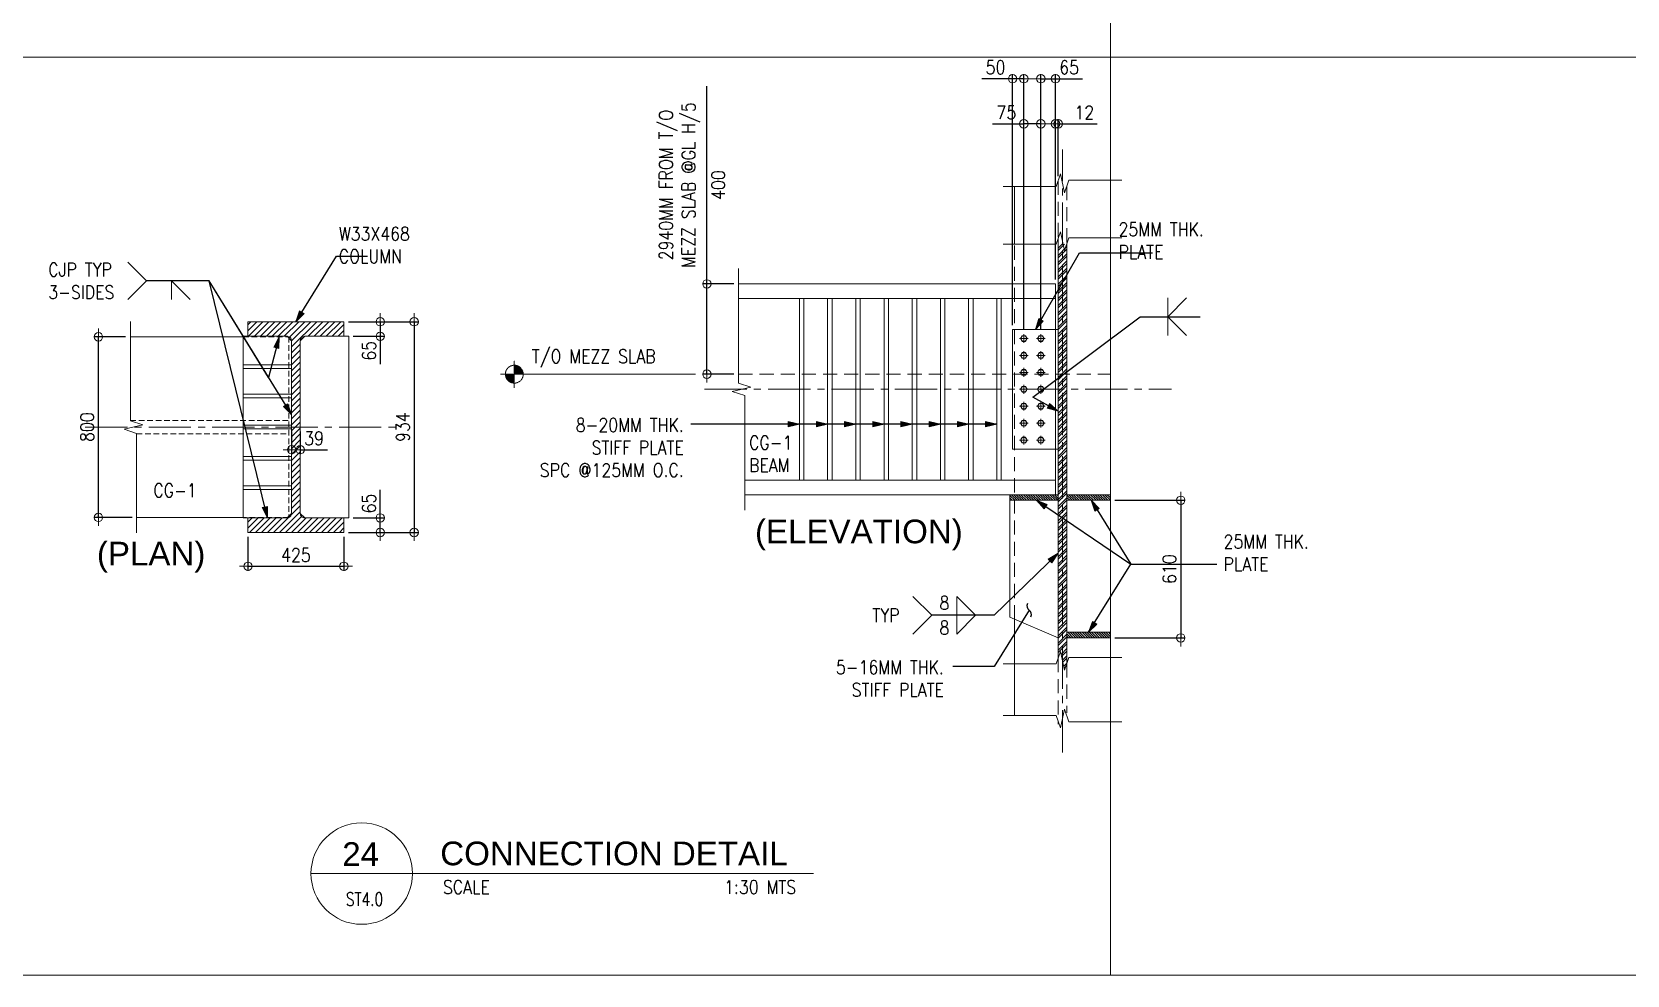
# Model space of a CAD drawing. Header units: millimetres. Extents: x 0 to 437400, y -4782 to 73710.
# Drawn here: x 87559 to 94630, y 0 to 4180 of the extents above; entities that cross this region are included whole.
import ezdxf
from ezdxf.enums import TextEntityAlignment as Align

# ---------------------------------------------------------------- set-up
doc = ezdxf.new("R2010")
doc.units = ezdxf.units.MM
doc.header["$LTSCALE"] = 10
doc.header["$MEASUREMENT"] = 0
for name, pattern in [('CENTER2', [1.125, 0.75, -0.125, 0.125, -0.125]), ('HIDDEN', [0.375, 0.25, -0.125]), ('HIDDEN2', [0.1875, 0.125, -0.0625]), ('PHANTOM2', [1.25, 0.625, -0.125, 0.125, -0.125, 0.125, -0.125])]:
    doc.linetypes.add(name, pattern=pattern)
doc.layers.get('0').update_dxf_attribs({"lineweight": 9})
for name, color, linetype, lineweight in [('DIM', 1, 'Continuous', 5), ('HATCH', 8, 'Continuous', 5), ('OUTLINE', 1, 'HIDDEN', 9), ('S-ANNO-DIMS', 1, 'Continuous', 5), ('S-Anno-Symb', 52, 'PHANTOM2', 9), ('S-Anno-Text', 52, 'Continuous', 15), ('S-ANNO-WELD', 1, 'Continuous', 9), ('S-BEAM', 3, 'Continuous', 15), ('S-BEAM-IDEN', 2, 'Continuous', 9), ('S-BRACE', 2, 'Continuous', 9), ('S-DETL-FAST', 40, 'Continuous', 9), ('S-DETL-LN04', 4, 'Continuous', 9), ('S_GUSSET PLATE', 4, 'Continuous', 15), ('S_PLATE', 2, 'Continuous', 15), ('S_SLAB', 253, 'Continuous', 9), ('TEXT1', 3, 'Continuous', 20)]:
    doc.layers.add(name, color=color, linetype=linetype, lineweight=lineweight)
doc.layers.add('S-DETL-GRID', color=62, linetype='Continuous', lineweight=9, plot=False)
doc.styles.add('1', font='romans.shx', dxfattribs={"width": 0.85, "height": 60})
doc.styles.add('2', font='simplex.shx', dxfattribs={"width": 0.95, "height": 40})
doc.styles.add('SHEETNAME', font='simplex.shx', dxfattribs={"width": 0.75, "height": 200})
doc.styles.add('TITLE1', font='HELV.shx', dxfattribs={"height": 500})
doc.dimstyles.new('ESCA30', dxfattribs={"dimtxt": 60, "dimasz": 0.5, "dimexe": 20, "dimexo": 20, "dimgap": 20, "dimtad": 1, "dimdec": 0, "dimrnd": 1, "dimdsep": 46, "dimtxsty": '1', "dimblk1": 'ESCADIM_ARW', "dimblk2": 'ESCADIM_ARW', "dimsah": 1, "dimcen": 50, "dimclrd": 256, "dimclre": 256, "dimclrt": 52, "dimadec": 0, "dimazin": 0, "dimtfac": 1, "dimtdec": 0, "dimtofl": 0, "dimtmove": 0, "dimatfit": 3, "dimldrblk": 'ESCADIM_ARW', "dimfxl": 1, "dimtolj": 1, "dimtzin": 0, "dimarcsym": 0})
doc.dimstyles.new('ESCA_ARW$7', dxfattribs={"dimtxt": 200, "dimasz": 1, "dimexe": 100, "dimexo": 100, "dimgap": 100, "dimtad": 1, "dimdec": 0, "dimrnd": 1, "dimdsep": 46, "dimtxsty": '1', "dimblk1": 'dim_arw', "dimblk2": 'dim_arw', "dimsah": 1, "dimcen": 50, "dimclrd": 1, "dimclre": 256, "dimclrt": 52, "dimadec": 0, "dimazin": 0, "dimtfac": 1, "dimtofl": 0, "dimtmove": 0, "dimatfit": 3, "dimldrblk": 'dim_arw', "dimfxl": 1, "dimtolj": 1, "dimtzin": 0, "dimarcsym": 0})

# ---------------------------------------------------------------- blocks, each defined once
blk = doc.blocks.new('ESCADIM_ARW')
at = {"color": 9}
blk.add_line((75, 0), (-75, 0), dxfattribs=at)
blk.add_circle((0, 0), 37.5, dxfattribs=at)
blk = doc.blocks.new('*D250')
at = {"layer": 'Defpoints', "color": 0, "transparency": 16777216}
for p in [(88963.3, 2026.4), (88941.9, 1961.8), (89103.3, 1961.8)]:
    blk.add_point(p, dxfattribs=at)
at = {"layer": 'S-ANNO-DIMS', "lineweight": -2, "transparency": 16777216}
for p, q in [((89103.3, 2026.4), (89103.3, 2150.3)), ((88983.3, 2026.4), (89123.3, 2026.4)), ((89103.3, 1962.3), (89103.3, 2025.9)), ((88961.9, 1961.8), (89123.3, 1961.8))]:
    blk.add_line(p, q, dxfattribs=at)
at = {"layer": 'S-ANNO-DIMS', "lineweight": -2, "transparency": 16777216, "xscale": 0.5, "yscale": 0.5, "zscale": 0.5}
for p, rotation in [((89103.3, 2026.4), 90), ((89103.3, 1961.8), 270)]:
    blk.add_blockref('ESCADIM_ARW', p, dxfattribs=dict(at, rotation=rotation))
at = {"layer": 'S-ANNO-DIMS', "color": 52, "transparency": 16777216, "insert": (89053.3, 2090.2), "char_height": 60, "attachment_point": 5, "rotation": 90, "style": '1'}
blk.add_mtext('\\A1;65', dxfattribs=at)
blk = doc.blocks.new('*D251')
at = {"layer": 'Defpoints', "color": 0, "transparency": 16777216}
for p in [(88941.9, 2895.8), (88941.9, 1961.8), (89253.3, 1961.8)]:
    blk.add_point(p, dxfattribs=at)
at = {"layer": 'S-ANNO-DIMS', "lineweight": -2, "transparency": 16777216}
for p, q in [((88961.9, 2895.8), (89273.3, 2895.8)), ((89253.3, 2895.3), (89253.3, 1962.3)), ((88961.9, 1961.8), (89273.3, 1961.8))]:
    blk.add_line(p, q, dxfattribs=at)
at = {"layer": 'S-ANNO-DIMS', "lineweight": -2, "transparency": 16777216, "xscale": 0.5, "yscale": 0.5, "zscale": 0.5}
for p, rotation in [((89253.3, 2895.8), 90), ((89253.3, 1961.8), 270)]:
    blk.add_blockref('ESCADIM_ARW', p, dxfattribs=dict(at, rotation=rotation))
at = {"layer": 'S-ANNO-DIMS', "color": 52, "transparency": 16777216, "insert": (89203.3, 2428.8), "char_height": 60, "attachment_point": 5, "rotation": 90, "style": '1'}
blk.add_mtext('\\A1;934', dxfattribs=at)
blk = doc.blocks.new('*D252')
at = {"layer": 'Defpoints', "color": 0, "transparency": 16777216}
for p in [(88941.9, 2895.8), (88963.3, 2831.2), (89103.3, 2895.8)]:
    blk.add_point(p, dxfattribs=at)
at = {"layer": 'S-ANNO-DIMS', "lineweight": -2, "transparency": 16777216}
for p, q in [((88961.9, 2895.8), (89123.3, 2895.8)), ((88983.3, 2831.2), (89123.3, 2831.2)), ((89103.3, 2895.3), (89103.3, 2831.7)), ((89103.3, 2831.2), (89103.3, 2707.3))]:
    blk.add_line(p, q, dxfattribs=at)
at = {"layer": 'S-ANNO-DIMS', "lineweight": -2, "transparency": 16777216, "xscale": 0.5, "yscale": 0.5, "zscale": 0.5}
for p, rotation in [((89103.3, 2895.8), 90), ((89103.3, 2831.2), 270)]:
    blk.add_blockref('ESCADIM_ARW', p, dxfattribs=dict(at, rotation=rotation))
at = {"layer": 'S-ANNO-DIMS', "color": 52, "transparency": 16777216, "insert": (89053.3, 2767.3), "char_height": 60, "attachment_point": 5, "rotation": 90, "style": '1'}
blk.add_mtext('\\A1;65', dxfattribs=at)
blk = doc.blocks.new('*D253')
at = {"layer": 'Defpoints', "color": 0, "transparency": 16777216}
for p in [(88710.1, 2428.8), (88748.7, 2428.8), (88748.7, 2328.8)]:
    blk.add_point(p, dxfattribs=at)
at = {"layer": 'S-ANNO-DIMS', "lineweight": -2, "transparency": 16777216}
for p, q in [((88710.1, 2408.8), (88710.1, 2308.8)), ((88748.7, 2408.8), (88748.7, 2308.8)), ((88709.6, 2328.8), (88709.1, 2328.8)), ((88749.2, 2328.8), (88869.8, 2328.8))]:
    blk.add_line(p, q, dxfattribs=at)
at = {"layer": 'S-ANNO-DIMS', "lineweight": -2, "transparency": 16777216, "xscale": 0.5, "yscale": 0.5, "zscale": 0.5}
blk.add_blockref('ESCADIM_ARW', (88710.1, 2328.8), dxfattribs=at)
at = {"layer": 'S-ANNO-DIMS', "lineweight": -2, "transparency": 16777216, "xscale": 0.5, "yscale": 0.5, "zscale": 0.5, "rotation": 180}
blk.add_blockref('ESCADIM_ARW', (88748.7, 2328.8), dxfattribs=at)
at = {"layer": 'S-ANNO-DIMS', "color": 52, "transparency": 16777216, "insert": (88809.7, 2378.8), "char_height": 60, "attachment_point": 5, "style": '1'}
blk.add_mtext('\\A1;39', dxfattribs=at)
blk = doc.blocks.new('*D254')
at = {"layer": 'Defpoints', "color": 0, "transparency": 16777216}
for p in [(87853.9, 2828.8), (87993.5, 2828.8), (88023.2, 2028.8)]:
    blk.add_point(p, dxfattribs=at)
at = {"layer": 'S-ANNO-DIMS', "lineweight": -2, "transparency": 16777216}
for p, q in [((87973.5, 2828.8), (87833.9, 2828.8)), ((87853.9, 2029.3), (87853.9, 2828.3)), ((88003.2, 2028.8), (87833.9, 2028.8))]:
    blk.add_line(p, q, dxfattribs=at)
at = {"layer": 'S-ANNO-DIMS', "lineweight": -2, "transparency": 16777216, "xscale": 0.5, "yscale": 0.5, "zscale": 0.5}
for p, rotation in [((87853.9, 2828.8), 90), ((87853.9, 2028.8), 270)]:
    blk.add_blockref('ESCADIM_ARW', p, dxfattribs=dict(at, rotation=rotation))
at = {"layer": 'S-ANNO-DIMS', "color": 52, "transparency": 16777216, "insert": (87803.9, 2428.8), "char_height": 60, "attachment_point": 5, "rotation": 90, "style": '1'}
blk.add_mtext('\\A1;800', dxfattribs=at)
blk = doc.blocks.new('*D255')
at = {"layer": 'Defpoints', "color": 0, "transparency": 16777216}
for p in [(88516.9, 1961.8), (88941.9, 1961.8), (88941.9, 1811.8)]:
    blk.add_point(p, dxfattribs=at)
at = {"layer": 'S-ANNO-DIMS', "lineweight": -2, "transparency": 16777216}
for p, q in [((88516.9, 1941.8), (88516.9, 1791.8)), ((88941.9, 1941.8), (88941.9, 1791.8)), ((88517.4, 1811.8), (88941.4, 1811.8))]:
    blk.add_line(p, q, dxfattribs=at)
at = {"layer": 'S-ANNO-DIMS', "lineweight": -2, "transparency": 16777216, "xscale": 0.5, "yscale": 0.5, "zscale": 0.5, "rotation": 180}
blk.add_blockref('ESCADIM_ARW', (88516.9, 1811.8), dxfattribs=at)
at = {"layer": 'S-ANNO-DIMS', "lineweight": -2, "transparency": 16777216, "xscale": 0.5, "yscale": 0.5, "zscale": 0.5}
blk.add_blockref('ESCADIM_ARW', (88941.9, 1811.8), dxfattribs=at)
at = {"layer": 'S-ANNO-DIMS', "color": 52, "transparency": 16777216, "insert": (88729.4, 1861.8), "char_height": 60, "attachment_point": 5, "style": '1'}
blk.add_mtext('\\A1;425', dxfattribs=at)
blk = doc.blocks.new('dim_arw')
h = blk.add_hatch(color=256)
h.paths.add_polyline_path([(-125.6, 29.45), (0, 0), (-125.6, -29.45, -0.115681), (-132.51, 0, -0.115681)])
h.paths.add_polyline_path([(-249.02, 58.4), (-125.6, 29.45, 0.115681), (-132.51, 0, 0.115681), (-125.6, -29.45), (-249.02, -58.4)])
for p, q in [((0, 0), (-249.02, 58.4)), ((-249.02, 58.4), (-249.02, -58.4)), ((0, 0), (-249.02, -58.4))]:
    blk.add_line(p, q)
blk = doc.blocks.new('*D256')
at = {"layer": 'Defpoints', "color": 0, "transparency": 16777216}
for p in [(92340, 2104.4), (92340, 1494.4), (92651.5, 1494.4)]:
    blk.add_point(p, dxfattribs=at)
at = {"layer": 'S-ANNO-DIMS', "lineweight": -2, "transparency": 16777216}
for p, q in [((92360, 2104.4), (92671.5, 2104.4)), ((92651.5, 2103.9), (92651.5, 1494.9)), ((92360, 1494.4), (92671.5, 1494.4))]:
    blk.add_line(p, q, dxfattribs=at)
at = {"layer": 'S-ANNO-DIMS', "lineweight": -2, "transparency": 16777216, "xscale": 0.5, "yscale": 0.5, "zscale": 0.5}
for p, rotation in [((92651.5, 2104.4), 90), ((92651.5, 1494.4), 270)]:
    blk.add_blockref('ESCADIM_ARW', p, dxfattribs=dict(at, rotation=rotation))
at = {"layer": 'S-ANNO-DIMS', "color": 52, "transparency": 16777216, "insert": (92601.5, 1799.4), "char_height": 60, "attachment_point": 5, "rotation": 90, "style": '1'}
blk.add_mtext('\\A1;610', dxfattribs=at)
blk = doc.blocks.new('HBOLTP')
at = {"color": 0, "linetype": 'ByBlock'}
blk.add_lwpolyline([(-0.25, 0.43), (-0.5, 0), (-0.25, -0.43), (0.25, -0.43), (0.5, 0), (0.25, 0.43)], close=True, dxfattribs=at)
blk.add_circle((0, 0), 0.433, dxfattribs=at)
blk = doc.blocks.new('*D257')
at = {"layer": 'Defpoints', "color": 0, "transparency": 16777216}
for p in [(90551.2, 3063.4), (90690.9, 3063.4), (90690.9, 2663.4)]:
    blk.add_point(p, dxfattribs=at)
at = {"layer": 'S-ANNO-DIMS', "lineweight": -2, "transparency": 16777216}
for p, q in [((90551.2, 3063.4), (90551.2, 3939.4)), ((90670.9, 3063.4), (90531.2, 3063.4)), ((90551.2, 2663.9), (90551.2, 3062.9)), ((90670.9, 2663.4), (90531.2, 2663.4))]:
    blk.add_line(p, q, dxfattribs=at)
at = {"layer": 'S-ANNO-DIMS', "lineweight": -2, "transparency": 16777216, "xscale": 0.5, "yscale": 0.5, "zscale": 0.5}
for p, rotation in [((90551.2, 3063.4), 90), ((90551.2, 2663.4), 270)]:
    blk.add_blockref('ESCADIM_ARW', p, dxfattribs=dict(at, rotation=rotation))
at = {"layer": 'S-ANNO-DIMS', "color": 52, "transparency": 16777216, "char_height": 60, "attachment_point": 5, "rotation": 90, "style": '1'}
for s, insert in [('\\A1;2940MM FROM T/O\\PMEZZ SLAB @GL H/5', (90429.8, 3501.7)), ('\\A1;400', (90601.2, 3501.7))]:
    blk.add_mtext(s, dxfattribs=dict(at, insert=insert))
blk = doc.blocks.new('Elev_Pnt')
at = {"layer": 'S-Anno-Symb'}
h = blk.add_hatch(color=1, dxfattribs=at)
h.paths.add_polyline_path([(0, 110, 0.414214), (-110, 0), (0, 0)])
h.paths.add_polyline_path([(110, 0), (0, 0), (0, -110, 0.414214)])
at = {"layer": 'S-Anno-Symb', "color": 1}
for p, q in [((-170, 0), (170, 0)), ((0, -170), (0, 170))]:
    blk.add_line(p, q, dxfattribs=at)
blk.add_circle((0, 0), 110, dxfattribs=at)
blk = doc.blocks.new('*D258')
at = {"layer": 'Defpoints', "color": 0, "transparency": 16777216}
for p in [(92108.2, 3773.2), (92108.2, 3521.2), (92096.2, 3063.4)]:
    blk.add_point(p, dxfattribs=at)
at = {"layer": 'S-ANNO-DIMS', "lineweight": -2, "transparency": 16777216}
for p, q in [((92095.7, 3773.2), (92095.2, 3773.2)), ((92096.2, 3083.4), (92096.2, 3793.2)), ((92108.2, 3541.2), (92108.2, 3793.2)), ((92108.7, 3773.2), (92281.7, 3773.2))]:
    blk.add_line(p, q, dxfattribs=at)
at = {"layer": 'S-ANNO-DIMS', "lineweight": -2, "transparency": 16777216, "xscale": 0.5, "yscale": 0.5, "zscale": 0.5}
blk.add_blockref('ESCADIM_ARW', (92096.2, 3773.2), dxfattribs=at)
at = {"layer": 'S-ANNO-DIMS', "lineweight": -2, "transparency": 16777216, "xscale": 0.5, "yscale": 0.5, "zscale": 0.5, "rotation": 180}
blk.add_blockref('ESCADIM_ARW', (92108.2, 3773.2), dxfattribs=at)
at = {"layer": 'S-ANNO-DIMS', "color": 52, "transparency": 16777216, "insert": (92224, 3823.2), "char_height": 60, "attachment_point": 5, "style": '1'}
blk.add_mtext('\\A1;12', dxfattribs=at)
blk = doc.blocks.new('*D259')
at = {"layer": 'Defpoints', "color": 0, "transparency": 16777216}
for p in [(92031.2, 3973.2), (92096.2, 3063.4), (92031.2, 2840.9)]:
    blk.add_point(p, dxfattribs=at)
at = {"layer": 'S-ANNO-DIMS', "lineweight": -2, "transparency": 16777216}
for p, q in [((92031.2, 2860.9), (92031.2, 3993.2)), ((92031.7, 3973.2), (92095.7, 3973.2)), ((92096.2, 3083.4), (92096.2, 3993.2)), ((92096.2, 3973.2), (92216.8, 3973.2))]:
    blk.add_line(p, q, dxfattribs=at)
at = {"layer": 'S-ANNO-DIMS', "lineweight": -2, "transparency": 16777216, "xscale": 0.5, "yscale": 0.5, "zscale": 0.5, "rotation": 180}
blk.add_blockref('ESCADIM_ARW', (92031.2, 3973.2), dxfattribs=at)
at = {"layer": 'S-ANNO-DIMS', "lineweight": -2, "transparency": 16777216, "xscale": 0.5, "yscale": 0.5, "zscale": 0.5}
blk.add_blockref('ESCADIM_ARW', (92096.2, 3973.2), dxfattribs=at)
at = {"layer": 'S-ANNO-DIMS', "color": 52, "transparency": 16777216, "insert": (92156.8, 4023.2), "char_height": 60, "attachment_point": 5, "style": '1'}
blk.add_mtext('\\A1;65', dxfattribs=at)
blk = doc.blocks.new('*D260')
at = {"layer": 'Defpoints', "color": 0, "transparency": 16777216}
for p in [(91956.2, 3773.2), (91956.2, 2840.9), (92031.2, 2840.9)]:
    blk.add_point(p, dxfattribs=at)
at = {"layer": 'S-ANNO-DIMS', "lineweight": -2, "transparency": 16777216}
for p, q in [((91817.4, 3773.2), (91956.2, 3773.2)), ((91956.2, 2860.9), (91956.2, 3793.2)), ((92030.7, 3773.2), (91956.7, 3773.2)), ((92031.2, 2860.9), (92031.2, 3793.2))]:
    blk.add_line(p, q, dxfattribs=at)
at = {"layer": 'S-ANNO-DIMS', "lineweight": -2, "transparency": 16777216, "xscale": 0.5, "yscale": 0.5, "zscale": 0.5, "rotation": 180}
blk.add_blockref('ESCADIM_ARW', (91956.2, 3773.2), dxfattribs=at)
at = {"layer": 'S-ANNO-DIMS', "lineweight": -2, "transparency": 16777216, "xscale": 0.5, "yscale": 0.5, "zscale": 0.5}
blk.add_blockref('ESCADIM_ARW', (92031.2, 3773.2), dxfattribs=at)
at = {"layer": 'S-ANNO-DIMS', "color": 52, "transparency": 16777216, "insert": (91878.6, 3823.2), "char_height": 60, "attachment_point": 5, "style": '1'}
blk.add_mtext('\\A1;75', dxfattribs=at)
blk = doc.blocks.new('*D261')
at = {"layer": 'Defpoints', "color": 0, "transparency": 16777216}
for p in [(91956.2, 3973.2), (91906.2, 2861.4), (91956.2, 2840.9)]:
    blk.add_point(p, dxfattribs=at)
at = {"layer": 'S-ANNO-DIMS', "lineweight": -2, "transparency": 16777216}
for p, q in [((91906.2, 3973.2), (91769.3, 3973.2)), ((91906.2, 2881.4), (91906.2, 3993.2)), ((91955.7, 3973.2), (91906.7, 3973.2)), ((91956.2, 2860.9), (91956.2, 3993.2))]:
    blk.add_line(p, q, dxfattribs=at)
at = {"layer": 'S-ANNO-DIMS', "lineweight": -2, "transparency": 16777216, "xscale": 0.5, "yscale": 0.5, "zscale": 0.5, "rotation": 180}
blk.add_blockref('ESCADIM_ARW', (91906.2, 3973.2), dxfattribs=at)
at = {"layer": 'S-ANNO-DIMS', "lineweight": -2, "transparency": 16777216, "xscale": 0.5, "yscale": 0.5, "zscale": 0.5}
blk.add_blockref('ESCADIM_ARW', (91956.2, 3973.2), dxfattribs=at)
at = {"layer": 'S-ANNO-DIMS', "color": 52, "transparency": 16777216, "insert": (91830.6, 4023.2), "char_height": 60, "attachment_point": 5, "style": '1'}
blk.add_mtext('\\A1;50', dxfattribs=at)

msp = doc.modelspace()

# ---------------------------------------------------------------- hatches: boundary and pattern name
at = {"layer": 'HATCH'}
h = msp.add_hatch(dxfattribs=at)
h.set_pattern_fill('ANSI32', color=251, scale=60, style=0)
h.set_pattern_definition([(45, (7077.5, 8e-12), (-15.9099026, 15.9099026), []), (45, (7088.107, 8e-12), (-15.9099026, 15.9099026), [])])
h.paths.add_polyline_path([(92146.8, 2596.4), (92127.5, 2596.4), (92127.5, 1393.2), (92137, 1351.5), (92146.8, 1381.3)])
h.paths.add_polyline_path([(92127.5, 2596.4), (92108.2, 2596.4), (92108.2, 2331.4), (92108.2, 1405.1), (92118, 1434.9), (92127.5, 1393.2)])
h.paths.add_polyline_path([(92146.8, 3239.4), (92127.5, 3239.4), (92127.5, 2596.4), (92146.8, 2596.4)])
h.paths.add_polyline_path([(92127.5, 3239.4), (92108.2, 3239.4), (92108.2, 2596.4), (92127.5, 2596.4)])
at = {"layer": 'HATCH', "linetype": 'Continuous', "ltscale": 20}
h = msp.add_hatch(dxfattribs=at)
h.set_pattern_fill('ANSI31', color=251, scale=150, style=0)
h.set_pattern_definition([(45, (-1180.63, 4e-12), (-13.258252, 13.258252), [])])
edge = h.paths.add_edge_path()
edge.add_line((88729.4, 1961.8), (88516.9, 1961.8))
edge.add_line((88516.9, 1961.8), (88516.9, 2026.4))
edge.add_line((88516.9, 2026.4), (88690.3, 2026.4))
edge.add_arc((88690.3, 2046.2), 19.8, 270, 360)
edge.add_line((88710.1, 2046.2), (88710.1, 2811.4))
edge.add_arc((88690.3, 2811.4), 19.8, 0, 90)
edge.add_line((88690.3, 2831.2), (88516.9, 2831.2))
edge.add_line((88516.9, 2831.2), (88516.9, 2895.8))
edge.add_line((88516.9, 2895.8), (88941.9, 2895.8))
edge.add_line((88941.9, 2895.8), (88941.9, 2831.2))
edge.add_line((88941.9, 2831.2), (88768.5, 2831.2))
edge.add_arc((88768.5, 2811.4), 19.8, 90, 180)
edge.add_line((88748.7, 2811.4), (88748.7, 2046.2))
edge.add_arc((88768.5, 2046.2), 19.8, 180, 270)
edge.add_line((88768.5, 2026.4), (88941.9, 2026.4))
edge.add_line((88941.9, 2026.4), (88941.9, 1961.8))
edge.add_line((88941.9, 1961.8), (88729.4, 1961.8))
at = {"layer": 'HATCH', "linetype": 'HIDDEN', "ltscale": 20}
h = msp.add_hatch(dxfattribs=at)
h.set_pattern_fill('ANSI31', color=251, scale=60, angle=90, style=0)
h.set_pattern_definition([(135, (7077.5, 8e-12), (-5.30330086, -5.30330086), [])])
h.paths.add_polyline_path([(92108.2, 2104.4), (91893.5, 2104.4), (91893.5, 2129.4), (92108.2, 2129.4)])
h.paths.add_polyline_path([(92146.8, 2104.4), (92340, 2104.4), (92340, 2129.4), (92146.8, 2129.4)])
h.paths.add_polyline_path([(92146.8, 1494.4), (92340, 1494.4), (92340, 1519.4), (92146.8, 1519.4)])

# ---------------------------------------------------------------- linework, layer by layer
at = {"color": 251}
for points in [[(92390, 3523.2), (92155.3, 3523.2), (92137, 3467.7), (92118, 3551), (92099.7, 3495.4), (91865, 3495.4)], [(92390, 1123.2), (92155.3, 1123.2), (92137, 1178.8), (92118, 1095.4), (92099.7, 1151), (91865, 1151)]]:
    msp.add_lwpolyline(points, dxfattribs=at)
at = {"color": 1}
for points in [[(92390, 3267.2), (92155.3, 3267.2), (92137, 3211.6), (92118, 3295), (92099.7, 3239.4), (91865, 3239.4)], [(90690.9, 3131.6), (90690.9, 2624.2), (90746.5, 2605.9), (90663.1, 2587), (90718.7, 2568.7), (90718.7, 2061.3)], [(87995.4, 2896.9), (87995.4, 2456.6), (88051, 2438.3), (87967.6, 2419.3), (88023.2, 2401), (88023.2, 1960.6)], [(92390, 1407.1), (92155.3, 1407.1), (92137, 1351.5), (92118, 1434.9), (92099.7, 1379.3), (91865, 1379.3)]]:
    msp.add_lwpolyline(points, dxfattribs=at)
at = {"layer": 'OUTLINE', "linetype": 'HIDDEN', "ltscale": 10}
for p, q in [((87995.4, 2458.8), (88698.1, 2458.8)), ((88023.2, 2398.8), (88698.1, 2398.8))]:
    msp.add_line(p, q, dxfattribs=at)
msp.add_lwpolyline([(88495.4, 2828.8), (88698.1, 2828.8), (88698.1, 2028.8), (88495.4, 2028.8)], dxfattribs=at)
at = {"layer": 'S-ANNO-DIMS', "linetype": 'CENTER2'}
for p, q in [((91956.2, 2840.9), (91956.2, 2802)), ((92031.2, 2840.9), (92031.2, 2802)), ((91975.6, 2821.4), (91936.8, 2821.4)), ((91956.2, 2765.9), (91956.2, 2727)), ((92050.6, 2821.4), (92011.8, 2821.4)), ((92031.2, 2765.9), (92031.2, 2727)), ((91975.6, 2746.4), (91936.8, 2746.4)), ((91956.2, 2690.9), (91956.2, 2652)), ((92050.6, 2746.4), (92011.8, 2746.4)), ((92031.2, 2690.9), (92031.2, 2652)), ((91975.6, 2671.4), (91936.8, 2671.4)), ((92050.6, 2671.4), (92011.8, 2671.4)), ((91975.6, 2596.4), (91936.8, 2596.4)), ((91956.2, 2615.9), (91956.2, 2577)), ((92050.6, 2596.4), (92011.8, 2596.4)), ((92031.2, 2615.9), (92031.2, 2577)), ((91975.6, 2521.4), (91936.8, 2521.4)), ((91956.2, 2540.9), (91956.2, 2502)), ((92050.6, 2521.4), (92011.8, 2521.4)), ((92031.2, 2540.9), (92031.2, 2502)), ((91975.6, 2446.4), (91936.8, 2446.4)), ((91956.2, 2465.9), (91956.2, 2427)), ((92050.6, 2446.4), (92011.8, 2446.4)), ((92031.2, 2465.9), (92031.2, 2427)), ((91975.6, 2371.4), (91936.8, 2371.4)), ((91956.2, 2390.9), (91956.2, 2352)), ((92050.6, 2371.4), (92011.8, 2371.4)), ((92031.2, 2390.9), (92031.2, 2352))]:
    msp.add_line(p, q, dxfattribs=at)
at = {"layer": 'S-Anno-Symb', "color": 1, "linetype": 'Continuous', "ltscale": 5}
msp.add_line((90501.2, 2663.4), (89697.5, 2663.4), dxfattribs=at)
at = {"layer": 'S-Anno-Text', "color": 1}
msp.add_line((88796.1, 450), (91023.9, 450), dxfattribs=at)
msp.add_circle((89021.1, 450), 225, dxfattribs=at)
at = {"layer": 'S-ANNO-WELD'}
for points in [[(87984.1, 3160), (88067.2, 3076.9), (87984.1, 2993.9)], [(88177.9, 2993.9), (88177.9, 3076.9), (88261, 2993.9)], [(92594.7, 3001.1), (92594.7, 2918), (92677.8, 3001.1)], [(92594.7, 2835), (92594.7, 2918), (92677.8, 2835)], [(91464.7, 1677.8), (91547.7, 1594.8), (91464.7, 1511.7)], [(91658.5, 1594.8), (91658.5, 1677.8), (91741.6, 1594.8)], [(91658.5, 1594.8), (91658.5, 1511.7), (91741.6, 1594.8)]]:
    msp.add_lwpolyline(points, dxfattribs=at)
at = {"layer": 'S-BEAM', "ltscale": 0.25}
for points in [[(91915, 3239.4), (91915, 3495.4)], [(92340, 3267.2), (92340, 3523.2)], [(91915, 1577.2), (91915, 1151)], [(92340, 1123.2), (92340, 1407.1)]]:
    msp.add_lwpolyline(points, dxfattribs=at)
at = {"layer": 'S-BEAM-IDEN', "ltscale": 0.25}
for points in [[(90718.7, 2129.4), (92096.2, 2129.4), (92096.2, 3063.4), (90690.9, 3063.4)], [(92096.2, 3063.4), (91415, 3063.4)], [(92096.2, 2998.8), (90690.9, 2998.8)], [(87995.4, 2828.8), (88495.4, 2828.8)], [(92096.2, 2194), (90718.7, 2194)], [(92096.2, 2129.4), (91442.8, 2129.4)], [(88495.4, 2028.8), (88023.2, 2028.8)]]:
    msp.add_lwpolyline(points, dxfattribs=at)
msp.add_lwpolyline([(88729.4, 1961.8), (88516.9, 1961.8), (88516.9, 2026.4), (88690.3, 2026.4, 0.414214), (88710.1, 2046.2), (88710.1, 2811.4, 0.414214), (88690.3, 2831.2), (88516.9, 2831.2), (88516.9, 2895.8), (88941.9, 2895.8), (88941.9, 2831.2), (88768.5, 2831.2, 0.414214), (88748.7, 2811.4), (88748.7, 2046.2, 0.414214), (88768.5, 2026.4), (88941.9, 2026.4), (88941.9, 1961.8), (88729.4, 1961.8)], format="xyb", dxfattribs=at)
at = {"layer": 'S-BRACE', "color": 252, "linetype": 'CENTER2', "ltscale": 25}
for p, q in [((92127.5, 987.1), (92127.5, 3659.3)), ((90540.9, 2596.4), (92610.8, 2596.4)), ((87795.4, 2428.8), (89191.1, 2428.8))]:
    msp.add_line(p, q, dxfattribs=at)
at = {"layer": 'S-DETL-GRID'}
for p, q in [((92340, 20340), (92340, 0)), ((102060, 4068), (72900, 4068))]:
    msp.add_line(p, q, dxfattribs=at)
at = {"layer": 'S-DETL-GRID', "color": 252}
msp.add_lwpolyline([(72900, 20340), (102060, 20340), (102060, 0), (72900, 0)], close=True, dxfattribs=at)
at = {"layer": 'S-DETL-LN04', "color": 8, "linetype": 'HIDDEN2', "ltscale": 50}
for p, q in [((92108.2, 3521.2), (92108.2, 3265.2)), ((92146.8, 3497.5), (92146.8, 3241.4)), ((92108.2, 1405.1), (92108.2, 1112)), ((92146.8, 1381.3), (92146.8, 1162.3))]:
    msp.add_line(p, q, dxfattribs=at)
for points in [[(92340, 1407.1), (92340, 3267.2)], [(91915, 1577.2), (91915, 3239.4)]]:
    msp.add_lwpolyline(points, dxfattribs=at)
at = {"layer": 'S_GUSSET PLATE'}
for p, q in [((92108.2, 1405.1), (92108.2, 3265.2)), ((92146.8, 1381.3), (92146.8, 3241.4))]:
    msp.add_line(p, q, dxfattribs=at)
msp.add_lwpolyline([(92108.2, 2104.4), (91893.5, 2104.4), (91893.5, 1586.4), (92108.2, 1494.4)], close=True, dxfattribs=at)
at = {"layer": 'S_PLATE', "color": 3, "linetype": 'Continuous', "ltscale": 20}
for points in [[(90981.2, 2194), (90981.2, 2998.8), (90961.2, 2998.8), (90961.2, 2194)], [(91106.2, 2194), (91106.2, 2998.8), (91086.2, 2998.8), (91086.2, 2194)], [(91231.2, 2194), (91231.2, 2998.8), (91211.2, 2998.8), (91211.2, 2194)], [(91356.2, 2194), (91356.2, 2998.8), (91336.2, 2998.8), (91336.2, 2194)], [(91481.2, 2194), (91481.2, 2998.8), (91461.2, 2998.8), (91461.2, 2194)], [(91606.2, 2194), (91606.2, 2998.8), (91586.2, 2998.8), (91586.2, 2194)], [(91731.2, 2194), (91731.2, 2998.8), (91711.2, 2998.8), (91711.2, 2194)], [(91856.2, 2194), (91856.2, 2998.8), (91836.2, 2998.8), (91836.2, 2194)], [(91906.2, 2861.4), (92108.2, 2861.4), (92108.2, 2331.4), (91906.2, 2331.4)], [(88495.4, 2705.1), (88710.1, 2705.1), (88710.1, 2689.1), (88495.4, 2689.1)], [(88495.4, 2574.9), (88710.1, 2574.9), (88710.1, 2558.9), (88495.4, 2558.9)], [(88495.4, 2420.8), (88710.1, 2420.8), (88710.1, 2436.8), (88495.4, 2436.8)], [(88495.4, 2282.7), (88710.1, 2282.7), (88710.1, 2298.7), (88495.4, 2298.7)], [(88495.4, 2152.5), (88710.1, 2152.5), (88710.1, 2168.5), (88495.4, 2168.5)], [(92108.2, 2104.4), (91893.5, 2104.4), (91893.5, 2129.4), (92108.2, 2129.4)], [(92146.8, 2104.4), (92340, 2104.4), (92340, 2129.4), (92146.8, 2129.4)], [(92146.8, 1494.4), (92340, 1494.4), (92340, 1519.4), (92146.8, 1519.4)]]:
    msp.add_lwpolyline(points, close=True, dxfattribs=at)
for points in [[(88690.3, 2831.2), (88495.4, 2831.2), (88495.4, 2026.4), (88690.3, 2026.4), (88710.1, 2046.2), (88710.1, 2811.4), (88690.3, 2831.2)], [(88768.5, 2831.2), (88963.3, 2831.2), (88963.3, 2026.4), (88768.5, 2026.4), (88748.7, 2046.2), (88748.7, 2811.4), (88768.5, 2831.2)]]:
    msp.add_lwpolyline(points, dxfattribs=at)
at = {"layer": 'S_SLAB', "linetype": 'HIDDEN', "ltscale": 25}
msp.add_line((90690.9, 2663.4), (92340, 2663.4), dxfattribs=at)

# ---------------------------------------------------------------- block references
at = {"layer": 'S-Anno-Symb', "xscale": -0.3599999999860302, "yscale": 0.3599999999860302, "zscale": 0.3599999999860302}
msp.add_blockref('Elev_Pnt', (89697.5, 2663.4), dxfattribs=at)
at = {"layer": 'S-DETL-FAST', "linetype": 'ByBlock', "xscale": 28.86751345949947, "yscale": 28.86751345949947, "zscale": 28.86751345949947}
for p in [(91956.2, 2821.4), (92031.2, 2821.4), (91956.2, 2746.4), (92031.2, 2746.4), (91956.2, 2671.4), (92031.2, 2671.4), (91956.2, 2596.4), (92031.2, 2596.4), (91956.2, 2521.4), (92031.2, 2521.4), (91956.2, 2446.4), (92031.2, 2446.4), (91956.2, 2371.4), (92031.2, 2371.4)]:
    msp.add_blockref('HBOLTP', p, dxfattribs=at)

# ---------------------------------------------------------------- texts
at = {"layer": 'DIM', "color": 52, "char_height": 60, "style": '1'}
for s, insert, attachment_point in [('\\A1;\\pxql;25MM THK.\\PPLATE', (92564.9, 3255.1), 5), ('\\A1;\\pxql;W33X468\\PCOLUMN', (89077, 3235.6), 5), ('\\A1;\\pxqj;CJP TYP\\P3-SIDES', (87924.3, 3076.9), 6), ('\\A1;8-20MM THK.\\PSTIFF PLATE\\PSPC @125MM O.C.', (90448.5, 2338.1), 6), ('\\A1;\\pxql;CG-1\\PBEAM', (90738.1, 2309.9), 4), ('\\A1;\\pxql;CG-1', (88097.2, 2148.2), 4), ('\\A1;25MM THK.\\PPLATE', (92841.5, 1871.5), 4), ('\\A1;\\pxql;8', (91582.2, 1649.8), 4), ('\\A1;\\pxqj;TYP', (91404.9, 1594.8), 6), ('\\A1;\\pxql;8', (91582.2, 1539.7), 4), ('\\A1;5-16MM THK. \\PSTIFF PLATE', (91601.7, 1314.5), 6)]:
    msp.add_mtext(s, dxfattribs=dict(at, insert=insert, attachment_point=attachment_point))
at = {"layer": 'S-Anno-Text', "color": 5, "style": 'TITLE1'}
for s, p in [('(ELEVATION)', (90764.4, 1914)), ('(PLAN)', (87847.1, 1815.6)), ('CONNECTION DETAIL', (89369.2, 486.8))]:
    msp.add_text(s, height=105, dxfattribs=at).set_placement(p)
msp.add_text('24', height=105, dxfattribs=at).set_placement((89016.3, 484), align=Align.CENTER)
at = {"layer": 'S-Anno-Text', "style": 'SHEETNAME', "width": 0.75}
msp.add_text('ST4.0', height=60, dxfattribs=at).set_placement((89033.6, 306.6), align=Align.CENTER)
at = {"layer": 'S-Anno-Text', "style": '2', "width": 0.85}
msp.add_text('SCALE', height=60, dxfattribs=at).set_placement((89381.1, 360))
msp.add_text('1:30 MTS', height=60, dxfattribs=at).set_placement((90946.7, 360), align=Align.RIGHT)
at = {"layer": 'TEXT1', "insert": (89775.1, 2772.9, 0), "char_height": 60, "width": 1453.976, "attachment_point": 1, "style": '1'}
msp.add_mtext('T/O MEZZ SLAB', dxfattribs=at)

# ---------------------------------------------------------------- dimensions: what is measured, and where the dimension line sits
at = {"layer": 'S-ANNO-DIMS'}
for base, p1, p2, angle, picture, middle in [((91956.2, 3973.2), (91906.2, 2861.4), (91956.2, 2840.9), 0, '*D261', (91830.6, 3973.2)), ((92031.2, 3973.2), (92096.2, 3063.4), (92031.2, 2840.9), 180, '*D259', (92156.8, 3973.2)), ((92108.2, 3773.2), (92096.2, 3063.4), (92108.2, 3521.2), 180, '*D258', (92224, 3773.2)), ((89103.3, 2895.8), (88963.3, 2831.2), (88941.9, 2895.8), 90, '*D252', (89103.3, 2767.3)), ((88748.7, 2328.8), (88710.1, 2428.8), (88748.7, 2428.8), 180, '*D253', (88809.7, 2328.8)), ((89103.3, 1961.8), (88963.3, 2026.4), (88941.9, 1961.8), 270, '*D250', (89103.3, 2090.2))]:
    dim = msp.add_linear_dim(base=base, p1=p1, p2=p2, angle=angle, dimstyle='ESCA30', dxfattribs=at)
    dim.commit()
    dim.dimension.update_dxf_attribs({"geometry": picture, "text_midpoint": middle, "dimtype": 160})
dim = msp.add_linear_dim(base=(90551.2, 3063.4), p1=(90690.9, 2663.4), p2=(90690.9, 3063.4), angle=90, text='2940MM FROM T/O\\PMEZZ SLAB @GL H/5\\X<>', dimstyle='ESCA30', dxfattribs=at)
dim.commit()
dim.dimension.update_dxf_attribs({"geometry": '*D257', "text_midpoint": (90551.2, 3501.7)})
dim = msp.add_linear_dim(base=(91956.2, 3773.2), p1=(92031.2, 2840.9), p2=(91956.2, 2840.9), angle=180, dimstyle='ESCA30', override={"dimtmove": 1}, dxfattribs=at)
dim.commit()
dim.dimension.update_dxf_attribs({"geometry": '*D260', "text_midpoint": (91878.6, 3773.2), "dimtype": 160})
for base, p1, p2, angle, picture, middle in [((89253.3, 1961.8), (88941.9, 2895.8), (88941.9, 1961.8), 270, '*D251', (89203.3, 2428.8)), ((87853.9, 2828.8), (88023.2, 2028.8), (87993.5, 2828.8), 90, '*D254', (87803.9, 2428.8)), ((92651.5, 1494.4), (92340, 2104.4), (92340, 1494.4), 270, '*D256', (92601.5, 1799.4))]:
    dim = msp.add_linear_dim(base=base, p1=p1, p2=p2, angle=angle, dimstyle='ESCA30', dxfattribs=at)
    dim.commit()
    dim.dimension.update_dxf_attribs({"geometry": picture, "text_midpoint": middle})
dim = msp.add_linear_dim(base=(88941.9, 1811.8), p1=(88516.9, 1961.8), p2=(88941.9, 1961.8), dimstyle='ESCA30', dxfattribs=at)
dim.commit()
dim.dimension.update_dxf_attribs({"geometry": '*D255', "text_midpoint": (88729.4, 1861.8)})

# ---------------------------------------------------------------- leaders
at = {"layer": 'S-Anno-Text'}
for points, override in [([(88729.4, 2895.8), (88908.6, 3186.1), (89047.1, 3186.1)], {"dimscale": 0.4, "dimasz": 0.5}), ([(92007.2, 2861.4), (92203.5, 3201.4), (92526, 3201.4)], {"dimscale": 0.4, "dimasz": 0.5}), ([(88710.1, 2484.1), (88344.1, 3076.9), (88067.2, 3076.9)], {"dimscale": 0.4, "dimasz": 0.5}), ([(88654.6, 2828.8), (88608.5, 2648.6), (88344.1, 3076.9), (88067.2, 3076.9)], {"dimscale": 0.4, "dimasz": 0.5}), ([(88603.6, 2026.4), (88344.1, 3076.9), (88067.2, 3076.9)], {"dimscale": 0.4, "dimasz": 0.5}), ([(92108.2, 2499.5), (91995.7, 2561.8), (92472.4, 2918), (92737.2, 2918)], {"dimscale": 0.4, "dimasz": 0.5}), ([(91836.2, 2441.9), (90479.4, 2441.9)], {"dimscale": 0.4, "dimasz": 0.5}), ([(91711.2, 2441.9), (90479.4, 2441.9)], {"dimscale": 0.4, "dimasz": 0.5}), ([(91586.2, 2441.9), (90479.4, 2441.9)], {"dimscale": 0.4, "dimasz": 0.5}), ([(91461.2, 2441.9), (90479.4, 2441.9)], {"dimscale": 0.4, "dimasz": 0.5}), ([(91336.2, 2441.9), (90479.4, 2441.9)], {"dimscale": 0.4, "dimasz": 0.5}), ([(91211.2, 2441.9), (90479.4, 2441.9)], {"dimscale": 0.4, "dimasz": 0.5}), ([(91086.2, 2441.9), (90479.4, 2441.9)], {"dimscale": 0.4, "dimasz": 0.5}), ([(90961.2, 2441.9), (90479.4, 2441.9)], {"dimscale": 0.4, "dimasz": 0.5}), ([(92011.6, 2104.4), (92430.4, 1821.1), (92811.4, 1821.1)], {"dimscale": 0.4, "dimasz": 0.5}), ([(92254.1, 2104.4), (92430.4, 1821.1), (92811.4, 1821.1)], {"dimscale": 0.4, "dimasz": 0.5}), ([(92108.2, 1869.8), (91824.6, 1594.8), (91547.7, 1594.8)], {"dimscale": 0.4, "dimasz": 0.5}), ([(92243.4, 1519.4), (92430.4, 1821.1), (92811.4, 1821.1)], {"dimscale": 0.4, "dimasz": 0.5}), ([(91979.6, 1617.5), (91824.6, 1368.4), (91641.6, 1368.4)], {"dimscale": 0.4, "dimasz": 150, "dimldrblk": 'Integral'})]:
    msp.add_leader(points, dimstyle='ESCA_ARW$7', override=override, dxfattribs=at)

doc.saveas('drawing.dxf')
